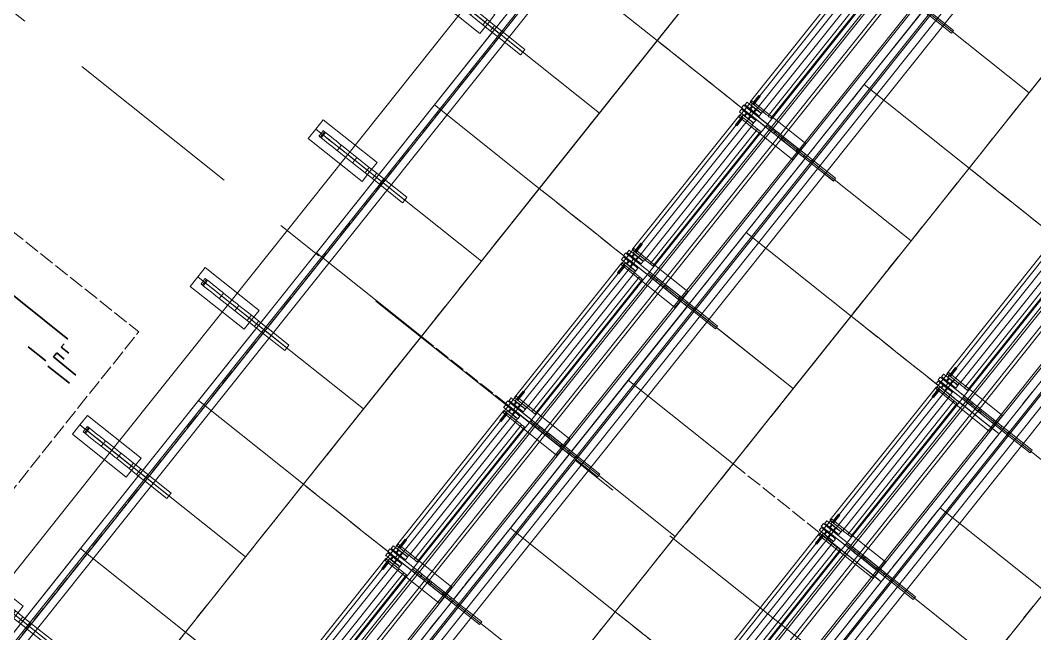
# Model space of a CAD drawing. Header units: millimetres. Extents: x -89663 to 74273, y -103666 to 18539.
# Drawn here: x -16622 to -13673, y -54226 to -52442 of the extents above; entities that cross this region are included whole.
import ezdxf
from ezdxf.enums import TextEntityAlignment as Align

# ---------------------------------------------------------------- set-up
doc = ezdxf.new("R2010")
doc.units = ezdxf.units.MM
doc.header["$MEASUREMENT"] = 0
doc.linetypes.add('Double Dashed', pattern=[1093.611073, 529.166651, -211.666656, 141.111112, -211.666656])
doc.linetypes.add('Hidden Line', pattern=[55, 45, -10])
for name, color, linetype in [('New_A-15-MG_Structural_Grid_Phase_2', 7, 'Continuous'), ('New_A-20-M_Floor_Slab', 7, 'Continuous'), ('New_A-35-M_FFE_Fixed', 7, 'Continuous')]:
    doc.layers.add(name, color=color, linetype=linetype)
doc.layers.add('New_A-15-MG_Structural_Grid_Phase_2_Pen_No__222', color=7, linetype='Continuous', lineweight=13, true_color=0x65af33)
for name, color, linetype, lineweight in [('New_A-20-M_Floor_Slab_Pen_No__87', 8, 'Continuous', 20), ('New_A-20-M_Floor_Slab_Pen_No__89', 8, 'Continuous', 20), ('New_A-35-M_FFE_Fixed_Pen_No__1', 7, 'Continuous', 13), ('New_A-95-P_Drawing_Pen_No__1', 7, 'Continuous', 13), ('New_A-95-P_Drawing_Pen_No__101', 252, 'Continuous', 15), ('New_A-95-P_Drawing_Pen_No__7', 7, 'Continuous', 35)]:
    doc.layers.add(name, color=color, linetype=linetype, lineweight=lineweight)
doc.styles.add('GENERATED_STYLE_4', font='')
doc.styles.get('GENERATED_STYLE_4').set_extended_font_data('Swis721 BT')

# ---------------------------------------------------------------- blocks, each defined once
blk = doc.blocks.new('Slab_26_1', base_point=(-17517.1, -55359.2))
at = {"layer": 'New_A-20-M_Floor_Slab_Pen_No__89', "linetype": 'Continuous', "flags": 128}
blk.add_lwpolyline([(-17517.1, -55359.2), (-13833.4, -50738.1), (-12895.5, -51147), (-16909.3, -56182.3)], close=True, dxfattribs=at)
blk = doc.blocks.new('Slab_27_1', base_point=(-16938.7, -56141.8))
at = {"layer": 'New_A-20-M_Floor_Slab_Pen_No__89', "linetype": 'Continuous', "flags": 128}
blk.add_lwpolyline([(-16938.7, -56141.8), (-12941.3, -51127), (-12003.5, -51536), (-16331, -56964.9)], close=True, dxfattribs=at)
blk = doc.blocks.new('Slab_28_1', base_point=(-16360.6, -56924.5))
at = {"layer": 'New_A-20-M_Floor_Slab_Pen_No__89', "linetype": 'Continuous', "flags": 128}
blk.add_lwpolyline([(-16360.6, -56924.5), (-12049.3, -51516), (-11111.4, -51925), (-15752.8, -57747.6)], close=True, dxfattribs=at)
blk = doc.blocks.new('Wall_2_1', base_point=(-13833.4, -50738.1))
at = {"layer": 'New_A-20-M_Floor_Slab_Pen_No__87', "linetype": 'Continuous', "flags": 128}
for points in [[(-13833.4, -50738.1), (-17645.1, -55519.8)], [(-17629.7, -55535.8), (-13814.4, -50749.5)]]:
    blk.add_lwpolyline(points, dxfattribs=at)
blk = doc.blocks.new('Wall_9_1', base_point=(-12941.3, -51127))
at = {"layer": 'New_A-20-M_Floor_Slab_Pen_No__87', "linetype": 'Continuous', "flags": 128}
for points in [[(-12941.3, -51127), (-17067, -56302.7)], [(-17051.6, -56318.7), (-12922.3, -51138.5)]]:
    blk.add_lwpolyline(points, dxfattribs=at)
blk = doc.blocks.new('Wall_16_1', base_point=(-12049.3, -51516))
at = {"layer": 'New_A-20-M_Floor_Slab_Pen_No__87', "linetype": 'Continuous', "flags": 128}
for points in [[(-16473.6, -57101.6), (-12030.3, -51527.5)], [(-12178.3, -51677.9), (-16489, -57085.6)]]:
    blk.add_lwpolyline(points, dxfattribs=at)
blk = doc.blocks.new('Montpelier tall surface')
at = {"layer": 'New_A-35-M_FFE_Fixed_Pen_No__1', "linetype": 'Continuous'}
for p, q in [((0, 550), (0, 0)), ((390, 550), (0, 550)), ((370, 550), (285, 550)), ((285, 540), (285, 550)), ((370, 540), (285, 540)), ((371, 550), (370, 550)), ((370, 540), (370, 550)), ((371, 540), (370, 540)), ((370.4, 0), (370.4, 550)), ((370.4, 550), (390, 550)), ((397.3, 550), (371, 550)), ((371, 540), (371, 550)), ((397.3, 540), (371, 540)), ((390, 0), (390, 550)), ((390, 550), (497, 550)), ((390, 0), (390, 550)), ((424.7, 550), (397.3, 550)), ((397.3, 540), (397.3, 550)), ((424.7, 540), (397.3, 540)), ((416, 550), (416, 515)), ((416, 550), (616, 550)), ((470.9, 550), (424.7, 550)), ((424.7, 540), (424.7, 550)), ((470.9, 540), (424.7, 540)), ((477.4, 550), (470.9, 550)), ((470.9, 540), (470.9, 550)), ((477.4, 540), (470.9, 540)), ((495.7, 550), (477.4, 550)), ((495.7, 540), (477.4, 540)), ((528.2, 550), (495.7, 550)), ((528.2, 540), (495.7, 540)), ((497, 0), (497, 550)), ((530.6, 550), (528.2, 550)), ((528.2, 540), (528.2, 550)), ((530.6, 540), (528.2, 540)), ((534.9, 550), (530.6, 550)), ((534.9, 540), (530.6, 540)), ((540.8, 550), (534.9, 550)), ((540.8, 540), (534.9, 540)), ((548.2, 550), (540.8, 550)), ((548.2, 540), (540.8, 540)), ((556.9, 550), (548.2, 550)), ((556.9, 540), (548.2, 540)), ((566.6, 550), (556.9, 550)), ((566.6, 540), (556.9, 540)), ((576.9, 550), (566.6, 550)), ((576.9, 540), (566.6, 540)), ((587.6, 550), (576.9, 550)), ((587.6, 540), (576.9, 540)), ((591, 550), (587.6, 550)), ((587.6, 540), (587.6, 550)), ((591, 540), (587.6, 540)), ((592, 550), (591, 550)), ((591, 540), (591, 550)), ((592, 540), (591, 540)), ((592.9, 550), (592, 550)), ((592.9, 540), (592, 540)), ((593.8, 550), (592.9, 550)), ((593.8, 540), (592.9, 540)), ((594.6, 550), (593.8, 550)), ((594.6, 540), (593.8, 540)), ((595.2, 550), (594.6, 550)), ((595.2, 540), (594.6, 540)), ((595.6, 550), (595.2, 550)), ((595.6, 540), (595.2, 540)), ((595.9, 550), (595.6, 550)), ((595.9, 540), (595.6, 540)), ((596, 550), (595.9, 550)), ((596, 540), (595.9, 540)), ((596, 540), (596, 550)), ((616, 550), (616, 515)), ((416, 515), (616, 515)), ((416, 0), (416, 35)), ((416, 35), (616, 35)), ((616, 0), (616, 35)), ((0, 0), (390, 0)), ((285, 10), (285, 0)), ((370, 10), (285, 10)), ((370, 0), (285, 0)), ((370, 10), (370, 0)), ((371, 10), (370, 10)), ((371, 0), (370, 0)), ((370.4, 0), (390, 0)), ((371, 10), (371, 0)), ((397.3, 10), (371, 10)), ((397.3, 0), (371, 0)), ((390, 0), (497, 0)), ((424.7, 10), (397.3, 10)), ((397.3, 10), (397.3, 0)), ((424.7, 0), (397.3, 0)), ((416, 0), (616, 0)), ((470.9, 10), (424.7, 10)), ((424.7, 10), (424.7, 0)), ((470.9, 0), (424.7, 0)), ((477.4, 10), (470.9, 10)), ((470.9, 10), (470.9, 0)), ((477.4, 0), (470.9, 0)), ((495.7, 10), (477.4, 10)), ((495.7, 0), (477.4, 0)), ((528.2, 10), (495.7, 10)), ((528.2, 0), (495.7, 0)), ((530.6, 10), (528.2, 10)), ((528.2, 10), (528.2, 0)), ((530.6, 0), (528.2, 0)), ((534.9, 10), (530.6, 10)), ((534.9, 0), (530.6, 0)), ((540.8, 10), (534.9, 10)), ((540.8, 0), (534.9, 0)), ((548.2, 10), (540.8, 10)), ((548.2, 0), (540.8, 0)), ((556.9, 10), (548.2, 10)), ((556.9, 0), (548.2, 0)), ((566.6, 10), (556.9, 10)), ((566.6, 0), (556.9, 0)), ((576.9, 10), (566.6, 10)), ((576.9, 0), (566.6, 0)), ((587.6, 10), (576.9, 10)), ((587.6, 0), (576.9, 0)), ((591, 10), (587.6, 10)), ((587.6, 10), (587.6, 0)), ((591, 0), (587.6, 0)), ((592, 10), (591, 10)), ((591, 10), (591, 0)), ((592, 0), (591, 0)), ((592.9, 10), (592, 10)), ((592.9, 0), (592, 0)), ((593.8, 10), (592.9, 10)), ((593.8, 0), (592.9, 0)), ((594.6, 10), (593.8, 10)), ((594.6, 0), (593.8, 0)), ((595.2, 10), (594.6, 10)), ((595.2, 0), (594.6, 0)), ((595.6, 10), (595.2, 10)), ((595.6, 0), (595.2, 0)), ((595.9, 10), (595.6, 10)), ((595.9, 0), (595.6, 0)), ((596, 10), (595.9, 10)), ((596, 0), (595.9, 0)), ((596, 10), (596, 0))]:
    blk.add_line(p, q, dxfattribs=at)
blk = doc.blocks.new('Standard grid marker_12')
at = {"layer": 'New_A-15-MG_Structural_Grid_Phase_2_Pen_No__222', "linetype": 'Double Dashed'}
blk.add_line((2591.1, 0), (19467, 0), dxfattribs=at)
at = {"layer": 'New_A-15-MG_Structural_Grid_Phase_2_Pen_No__222', "style": 'GENERATED_STYLE_4'}
for tag, p in [('AC_MarkerText_1_0', (-500, 43.9)), ('AC_MarkerText_1_1', (22558.2, 43.9))]:
    blk.add_attdef(tag, text='', height=350, rotation=195.0277, dxfattribs=at).set_placement(p, align=Align.MIDDLE_CENTER)
blk = doc.blocks.new('Montpelier with surface')
at = {"layer": 'New_A-35-M_FFE_Fixed_Pen_No__1', "linetype": 'Continuous'}
for p, q in [((0, 555), (0, 5)), ((390, 555), (0, 555)), ((285, 560), (370, 560)), ((285, 550), (285, 560)), ((285, 550), (370, 550)), ((370, 560), (371, 560)), ((370, 550), (370, 560)), ((370, 5), (370, 555)), ((370, 555), (414.6, 555)), ((370, 550), (371, 550)), ((371, 560), (397.3, 560)), ((371, 550), (371, 560)), ((371, 550), (397.3, 550)), ((390, 5), (390, 555)), ((397.3, 550), (397.3, 560)), ((397.3, 560), (424.7, 560)), ((397.3, 550), (424.7, 550)), ((414.6, 555), (415.5, 555)), ((414.6, 5), (414.6, 555)), ((415.5, 555), (416.5, 555)), ((416, 559.5), (616, 559.5)), ((416, 559.5), (416, 524.5)), ((416.5, 555), (417.4, 555)), ((417.4, 555), (418.3, 555)), ((418.3, 555), (419, 555)), ((419, 555), (419.6, 555)), ((419.6, 555), (420, 555)), ((420, 555), (420.2, 555)), ((420.2, 5), (420.2, 555)), ((420.2, 555), (480, 555)), ((424.7, 550), (424.7, 560)), ((424.7, 560), (470.9, 560)), ((424.7, 550), (470.9, 550)), ((470.9, 560), (477.4, 560)), ((470.9, 550), (470.9, 560)), ((470.9, 550), (477.4, 550)), ((477.4, 560), (478.6, 560)), ((477.4, 550), (477.4, 560)), ((477.4, 550), (478.6, 550)), ((478.6, 560), (480.7, 560)), ((478.6, 550), (480.7, 550)), ((480, 555), (482.5, 555)), ((480, 5), (480, 555)), ((480.7, 560), (483.7, 560)), ((480.7, 550), (483.7, 550)), ((482.5, 555), (485.7, 555)), ((483.7, 560), (487.4, 560)), ((483.7, 550), (487.4, 550)), ((485.7, 555), (489.5, 555)), ((487.4, 560), (491.7, 560)), ((487.4, 550), (491.7, 550)), ((489.5, 555), (493.9, 555)), ((491.7, 560), (496.6, 560)), ((491.7, 550), (496.6, 550)), ((493.9, 555), (499, 555)), ((496.6, 560), (501.7, 560)), ((496.6, 550), (501.7, 550)), ((499, 555), (504.7, 555)), ((501.7, 560), (507.1, 560)), ((501.7, 550), (507.1, 550)), ((504.7, 555), (511, 555)), ((507.1, 560), (597.9, 560)), ((507.1, 550), (507.1, 560)), ((507.1, 550), (597.9, 550)), ((511, 555), (517.9, 555)), ((517.9, 555), (525.2, 555)), ((517.9, 5), (517.9, 555)), ((525.2, 555), (530.9, 555)), ((530.9, 555), (535, 555)), ((535, 555), (537.4, 555)), ((537.4, 555), (538.2, 555)), ((538.2, 5), (538.2, 555)), ((571.6, 547), (573.6, 547)), ((571.6, 547), (571.6, 537.3)), ((571.6, 537.3), (573.6, 537.3)), ((571.6, 536.5), (572.4, 536.5)), ((571.6, 536.5), (571.6, 530.5)), ((572.4, 536.5), (574.9, 536.5)), ((573.6, 547), (579.3, 547)), ((573.6, 537.3), (579.3, 537.3)), ((574.9, 536.5), (578.9, 536.5)), ((578.9, 536.5), (584, 536.5)), ((579.3, 547), (587.8, 547)), ((579.3, 537.3), (587.8, 537.3)), ((584, 536.5), (590.1, 536.5)), ((587.8, 547), (597.9, 547)), ((587.8, 537.3), (597.9, 537.3)), ((589.7, 550.3), (590.2, 550.3)), ((589.7, 550.3), (589.7, 537.3)), ((589.7, 537.3), (590.2, 537.3)), ((590.1, 536.5), (596.6, 536.5)), ((590.2, 550.3), (591.7, 550.3)), ((590.2, 537.3), (591.7, 537.3)), ((591.7, 550.3), (594, 550.3)), ((591.7, 537.3), (594, 537.3)), ((592.1, 550.3), (592.7, 550.3)), ((592.1, 550.3), (592.1, 537.3)), ((592.1, 537.3), (592.7, 537.3)), ((592.7, 550.3), (594.2, 550.3)), ((592.7, 537.3), (594.2, 537.3)), ((594, 550.3), (596.7, 550.3)), ((594, 537.3), (596.7, 537.3)), ((594.2, 550.3), (596.5, 550.3)), ((594.2, 537.3), (596.5, 537.3)), ((596.5, 550.3), (599.1, 550.3)), ((596.5, 537.3), (599.1, 537.3)), ((596.6, 536.5), (603.3, 536.5)), ((596.7, 550.3), (599.4, 550.3)), ((596.7, 537.3), (599.4, 537.3)), ((597.9, 560), (608.1, 560)), ((597.9, 550), (597.9, 560)), ((597.9, 550), (608.1, 550)), ((597.9, 547), (608, 547)), ((597.9, 537.3), (608, 537.3)), ((599.1, 550.3), (601.8, 550.3)), ((599.1, 537.3), (601.8, 537.3)), ((599.4, 550.3), (601.6, 550.3)), ((599.4, 537.3), (601.6, 537.3)), ((601.6, 550.3), (603.2, 550.3)), ((601.6, 537.3), (603.2, 537.3)), ((601.8, 550.3), (604.1, 550.3)), ((601.8, 537.3), (604.1, 537.3)), ((603.2, 550.3), (603.7, 550.3)), ((603.2, 537.3), (603.7, 537.3)), ((603.3, 536.5), (609.5, 536.5)), ((603.7, 550.3), (603.7, 537.3)), ((604.1, 550.3), (605.6, 550.3)), ((604.1, 537.3), (605.6, 537.3)), ((605.6, 550.3), (606.1, 550.3)), ((605.6, 537.3), (606.1, 537.3)), ((606.1, 550.3), (606.1, 537.3)), ((608, 547), (616.5, 547)), ((608, 537.3), (616.5, 537.3)), ((608.1, 560), (617, 560)), ((608.1, 550), (617, 550)), ((609.5, 536.5), (609.5, 530.5)), ((616, 559.5), (616, 524.5)), ((616.5, 547), (622.2, 547)), ((616.5, 537.3), (622.2, 537.3)), ((617, 560), (623.5, 560)), ((617, 550), (623.5, 550)), ((622.2, 547), (624.2, 547)), ((622.2, 537.3), (624.2, 537.3)), ((623.5, 560), (626.7, 560)), ((623.5, 550), (626.7, 550)), ((624.2, 547), (624.2, 537.3)), ((626.7, 550), (626.7, 560)), ((416, 524.5), (616, 524.5)), ((541.1, 29.5), (541.1, 530.5)), ((541.1, 530.5), (541.7, 530.5)), ((541.7, 530.5), (543.1, 530.5)), ((543.1, 530.5), (545.3, 530.5)), ((545.3, 530.5), (548.1, 530.5)), ((548.1, 530.5), (551.8, 530.5)), ((551.8, 530.5), (552.7, 530.5)), ((551.8, 29.5), (551.8, 530.5)), ((552.7, 530.5), (554.3, 530.5)), ((554.3, 530.5), (556.3, 530.5)), ((556.3, 530.5), (558.8, 530.5)), ((558.8, 530.5), (561.5, 530.5)), ((561.5, 530.5), (564.4, 530.5)), ((564.4, 530.5), (567.4, 530.5)), ((567.4, 530.5), (570.4, 530.5)), ((570.4, 530.5), (607, 530.5)), ((570.4, 29.5), (570.4, 530.5)), ((571.6, 530.5), (572.4, 530.5)), ((572.4, 530.5), (574.9, 530.5)), ((574.9, 530.5), (578.9, 530.5)), ((578.9, 530.5), (584, 530.5)), ((584, 530.5), (590.1, 530.5)), ((590.1, 530.5), (596.6, 530.5)), ((596.6, 530.5), (603.3, 530.5)), ((603.3, 530.5), (609.5, 530.5)), ((604.5, 530.5), (604.5, 500.5)), ((604.5, 530.5), (609.5, 530.5)), ((607, 530.5), (609.5, 530.5)), ((607, 29.5), (607, 530.5)), ((609.5, 530.5), (611.9, 530.5)), ((609.5, 530.5), (609.5, 500.5)), ((611.9, 530.5), (613.9, 530.5)), ((613.9, 530.5), (615.5, 530.5)), ((615.5, 530.5), (616.8, 530.5)), ((616.8, 530.5), (617.6, 530.5)), ((617.6, 530.5), (617.9, 530.5)), ((617.9, 29.5), (617.9, 530.5)), ((604.5, 500.5), (609.5, 500.5)), ((604.5, 29.5), (604.5, 59.5)), ((604.5, 59.5), (609.5, 59.5)), ((609.5, 29.5), (609.5, 59.5)), ((416, 0), (416, 35)), ((416, 35), (616, 35)), ((541.1, 29.5), (541.7, 29.5)), ((541.7, 29.5), (543.1, 29.5)), ((543.1, 29.5), (545.3, 29.5)), ((545.3, 29.5), (548.1, 29.5)), ((548.1, 29.5), (551.8, 29.5)), ((551.8, 29.5), (552.7, 29.5)), ((552.7, 29.5), (554.3, 29.5)), ((554.3, 29.5), (556.3, 29.5)), ((556.3, 29.5), (558.8, 29.5)), ((558.8, 29.5), (561.5, 29.5)), ((561.5, 29.5), (564.4, 29.5)), ((564.4, 29.5), (567.4, 29.5)), ((567.4, 29.5), (570.4, 29.5)), ((570.4, 29.5), (607, 29.5)), ((571.6, 23.5), (571.6, 29.5)), ((571.6, 29.5), (572.4, 29.5)), ((572.4, 29.5), (574.9, 29.5)), ((574.9, 29.5), (578.9, 29.5)), ((578.9, 29.5), (584, 29.5)), ((584, 29.5), (590.1, 29.5)), ((590.1, 29.5), (596.6, 29.5)), ((596.6, 29.5), (603.3, 29.5)), ((603.3, 29.5), (609.5, 29.5)), ((604.5, 29.5), (609.5, 29.5)), ((607, 29.5), (609.5, 29.5)), ((609.5, 23.5), (609.5, 29.5)), ((609.5, 29.5), (611.9, 29.5)), ((611.9, 29.5), (613.9, 29.5)), ((613.9, 29.5), (615.5, 29.5)), ((615.5, 29.5), (616.8, 29.5)), ((616, 0), (616, 35)), ((616.8, 29.5), (617.6, 29.5)), ((617.6, 29.5), (617.9, 29.5)), ((0, 5), (390, 5)), ((285, 10), (370, 10)), ((285, 0), (285, 10)), ((370, 10), (371, 10)), ((370, 0), (370, 10)), ((370, 5), (414.6, 5)), ((371, 10), (397.3, 10)), ((371, 0), (371, 10)), ((397.3, 10), (424.7, 10)), ((397.3, 0), (397.3, 10)), ((414.6, 5), (415.5, 5)), ((415.5, 5), (416.5, 5)), ((416.5, 5), (417.4, 5)), ((417.4, 5), (418.3, 5)), ((418.3, 5), (419, 5)), ((419, 5), (419.6, 5)), ((419.6, 5), (420, 5)), ((420, 5), (420.2, 5)), ((420.2, 5), (480, 5)), ((424.7, 10), (470.9, 10)), ((424.7, 0), (424.7, 10)), ((470.9, 10), (477.4, 10)), ((470.9, 0), (470.9, 10)), ((477.4, 10), (478.6, 10)), ((477.4, 0), (477.4, 10)), ((478.6, 10), (480.7, 10)), ((480, 5), (482.5, 5)), ((480.7, 10), (483.7, 10)), ((482.5, 5), (485.7, 5)), ((483.7, 10), (487.4, 10)), ((485.7, 5), (489.5, 5)), ((487.4, 10), (491.7, 10)), ((489.5, 5), (493.9, 5)), ((491.7, 10), (496.6, 10)), ((493.9, 5), (499, 5)), ((496.6, 10), (501.7, 10)), ((499, 5), (504.7, 5)), ((501.7, 10), (507.1, 10)), ((504.7, 5), (511, 5)), ((507.1, 10), (597.9, 10)), ((507.1, 0), (507.1, 10)), ((511, 5), (517.9, 5)), ((517.9, 5), (525.2, 5)), ((525.2, 5), (530.9, 5)), ((530.9, 5), (535, 5)), ((535, 5), (537.4, 5)), ((537.4, 5), (538.2, 5)), ((571.6, 23.5), (572.4, 23.5)), ((571.6, 22.7), (573.6, 22.7)), ((571.6, 13), (571.6, 22.7)), ((571.6, 13), (573.6, 13)), ((572.4, 23.5), (574.9, 23.5)), ((573.6, 22.7), (579.3, 22.7)), ((573.6, 13), (579.3, 13)), ((574.9, 23.5), (578.9, 23.5)), ((578.9, 23.5), (584, 23.5)), ((579.3, 22.7), (587.8, 22.7)), ((579.3, 13), (587.8, 13)), ((584, 23.5), (590.1, 23.5)), ((587.8, 22.7), (597.9, 22.7)), ((587.8, 13), (597.9, 13)), ((589.7, 9.7), (589.7, 22.7)), ((589.7, 22.7), (590.2, 22.7)), ((589.7, 9.7), (590.2, 9.7)), ((590.1, 23.5), (596.6, 23.5)), ((590.2, 22.7), (591.7, 22.7)), ((590.2, 9.7), (591.7, 9.7)), ((591.7, 22.7), (594, 22.7)), ((591.7, 9.7), (594, 9.7)), ((592.1, 9.7), (592.1, 22.7)), ((592.1, 22.7), (592.7, 22.7)), ((592.1, 9.7), (592.7, 9.7)), ((592.7, 22.7), (594.2, 22.7)), ((592.7, 9.7), (594.2, 9.7)), ((594, 22.7), (596.7, 22.7)), ((594, 9.7), (596.7, 9.7)), ((594.2, 22.7), (596.5, 22.7)), ((594.2, 9.7), (596.5, 9.7)), ((596.5, 22.7), (599.1, 22.7)), ((596.5, 9.7), (599.1, 9.7)), ((596.6, 23.5), (603.3, 23.5)), ((596.7, 22.7), (599.4, 22.7)), ((596.7, 9.7), (599.4, 9.7)), ((597.9, 22.7), (608, 22.7)), ((597.9, 13), (608, 13)), ((597.9, 10), (608.1, 10)), ((597.9, 0), (597.9, 10)), ((599.1, 22.7), (601.8, 22.7)), ((599.1, 9.7), (601.8, 9.7)), ((599.4, 22.7), (601.6, 22.7)), ((599.4, 9.7), (601.6, 9.7)), ((601.6, 22.7), (603.2, 22.7)), ((601.6, 9.7), (603.2, 9.7)), ((601.8, 22.7), (604.1, 22.7)), ((601.8, 9.7), (604.1, 9.7)), ((603.2, 22.7), (603.7, 22.7)), ((603.2, 9.7), (603.7, 9.7)), ((603.3, 23.5), (609.5, 23.5)), ((603.7, 9.7), (603.7, 22.7)), ((604.1, 22.7), (605.6, 22.7)), ((604.1, 9.7), (605.6, 9.7)), ((605.6, 22.7), (606.1, 22.7)), ((605.6, 9.7), (606.1, 9.7)), ((606.1, 9.7), (606.1, 22.7)), ((608, 22.7), (616.5, 22.7)), ((608, 13), (616.5, 13)), ((608.1, 10), (617, 10)), ((616.5, 22.7), (622.2, 22.7)), ((616.5, 13), (622.2, 13)), ((617, 10), (623.5, 10)), ((622.2, 22.7), (624.2, 22.7)), ((622.2, 13), (624.2, 13)), ((623.5, 10), (626.7, 10)), ((624.2, 13), (624.2, 22.7)), ((626.7, 0), (626.7, 10)), ((285, 0), (370, 0)), ((370, 0), (371, 0)), ((371, 0), (397.3, 0)), ((397.3, 0), (424.7, 0)), ((416, 0), (616, 0)), ((424.7, 0), (470.9, 0)), ((470.9, 0), (477.4, 0)), ((477.4, 0), (478.6, 0)), ((478.6, 0), (480.7, 0)), ((480.7, 0), (483.7, 0)), ((483.7, 0), (487.4, 0)), ((487.4, 0), (491.7, 0)), ((491.7, 0), (496.6, 0)), ((496.6, 0), (501.7, 0)), ((501.7, 0), (507.1, 0)), ((507.1, 0), (597.9, 0)), ((597.9, 0), (608.1, 0)), ((608.1, 0), (617, 0)), ((617, 0), (623.5, 0)), ((623.5, 0), (626.7, 0))]:
    blk.add_line(p, q, dxfattribs=at)
blk = doc.blocks.new('Montpelier with surface_2')
at = {"layer": 'New_A-35-M_FFE_Fixed_Pen_No__1', "linetype": 'Continuous'}
for p, q in [((0, 549.9), (0, 5)), ((390, 549.9), (0, 549.9)), ((285, 554.9), (370, 554.9)), ((285, 545), (285, 554.9)), ((285, 545), (370, 545)), ((370, 554.9), (371, 554.9)), ((370, 545), (370, 554.9)), ((370, 5), (370, 549.9)), ((370, 549.9), (414.6, 549.9)), ((370, 545), (371, 545)), ((371, 554.9), (397.3, 554.9)), ((371, 545), (371, 554.9)), ((371, 545), (397.3, 545)), ((390, 5), (390, 549.9)), ((397.3, 545), (397.3, 554.9)), ((397.3, 554.9), (424.7, 554.9)), ((397.3, 545), (424.7, 545)), ((414.6, 549.9), (415.5, 549.9)), ((414.6, 5), (414.6, 549.9)), ((415.5, 549.9), (416.5, 549.9)), ((416, 554.4), (616, 554.4)), ((416, 554.4), (416, 519.7)), ((416.5, 549.9), (417.4, 549.9)), ((417.4, 549.9), (418.3, 549.9)), ((418.3, 549.9), (419, 549.9)), ((419, 549.9), (419.6, 549.9)), ((419.6, 549.9), (420, 549.9)), ((420, 549.9), (420.2, 549.9)), ((420.2, 5), (420.2, 549.9)), ((420.2, 549.9), (480, 549.9)), ((424.7, 545), (424.7, 554.9)), ((424.7, 554.9), (470.9, 554.9)), ((424.7, 545), (470.9, 545)), ((470.9, 554.9), (477.4, 554.9)), ((470.9, 545), (470.9, 554.9)), ((470.9, 545), (477.4, 545)), ((477.4, 554.9), (478.6, 554.9)), ((477.4, 545), (477.4, 554.9)), ((477.4, 545), (478.6, 545)), ((478.6, 554.9), (480.7, 554.9)), ((478.6, 545), (480.7, 545)), ((480, 549.9), (482.5, 549.9)), ((480, 5), (480, 549.9)), ((480.7, 554.9), (483.7, 554.9)), ((480.7, 545), (483.7, 545)), ((482.5, 549.9), (485.7, 549.9)), ((483.7, 554.9), (487.4, 554.9)), ((483.7, 545), (487.4, 545)), ((485.7, 549.9), (489.5, 549.9)), ((487.4, 554.9), (491.7, 554.9)), ((487.4, 545), (491.7, 545)), ((489.5, 549.9), (493.9, 549.9)), ((491.7, 554.9), (496.6, 554.9)), ((491.7, 545), (496.6, 545)), ((493.9, 549.9), (499, 549.9)), ((496.6, 554.9), (501.7, 554.9)), ((496.6, 545), (501.7, 545)), ((499, 549.9), (504.7, 549.9)), ((501.7, 554.9), (507.1, 554.9)), ((501.7, 545), (507.1, 545)), ((504.7, 549.9), (511, 549.9)), ((507.1, 554.9), (597.9, 554.9)), ((507.1, 545), (507.1, 554.9)), ((507.1, 545), (597.9, 545)), ((511, 549.9), (517.9, 549.9)), ((517.9, 549.9), (525.2, 549.9)), ((517.9, 5), (517.9, 549.9)), ((525.2, 549.9), (530.9, 549.9)), ((530.9, 549.9), (535, 549.9)), ((535, 549.9), (537.4, 549.9)), ((537.4, 549.9), (538.2, 549.9)), ((538.2, 5), (538.2, 549.9)), ((571.6, 542), (573.6, 542)), ((571.6, 542), (571.6, 532.4)), ((571.6, 532.4), (573.6, 532.4)), ((571.6, 531.6), (572.4, 531.6)), ((571.6, 531.6), (571.6, 525.7)), ((572.4, 531.6), (574.9, 531.6)), ((573.6, 542), (579.3, 542)), ((573.6, 532.4), (579.3, 532.4)), ((574.9, 531.6), (578.9, 531.6)), ((578.9, 531.6), (584, 531.6)), ((579.3, 542), (587.8, 542)), ((579.3, 532.4), (587.8, 532.4)), ((584, 531.6), (590.1, 531.6)), ((587.8, 542), (597.9, 542)), ((587.8, 532.4), (597.9, 532.4)), ((589.7, 545.3), (590.2, 545.3)), ((589.7, 545.3), (589.7, 532.4)), ((589.7, 532.4), (590.2, 532.4)), ((590.1, 531.6), (596.6, 531.6)), ((590.2, 545.3), (591.7, 545.3)), ((590.2, 532.4), (591.7, 532.4)), ((591.7, 545.3), (594, 545.3)), ((591.7, 532.4), (594, 532.4)), ((592.1, 545.3), (592.7, 545.3)), ((592.1, 545.3), (592.1, 532.4)), ((592.1, 532.4), (592.7, 532.4)), ((592.7, 545.3), (594.2, 545.3)), ((592.7, 532.4), (594.2, 532.4)), ((594, 545.3), (596.7, 545.3)), ((594, 532.4), (596.7, 532.4)), ((594.2, 545.3), (596.5, 545.3)), ((594.2, 532.4), (596.5, 532.4)), ((596.5, 545.3), (599.1, 545.3)), ((596.5, 532.4), (599.1, 532.4)), ((596.6, 531.6), (603.3, 531.6)), ((596.7, 545.3), (599.4, 545.3)), ((596.7, 532.4), (599.4, 532.4)), ((597.9, 554.9), (608.1, 554.9)), ((597.9, 545), (597.9, 554.9)), ((597.9, 545), (608.1, 545)), ((597.9, 542), (608, 542)), ((597.9, 532.4), (608, 532.4)), ((599.1, 545.3), (601.8, 545.3)), ((599.1, 532.4), (601.8, 532.4)), ((599.4, 545.3), (601.6, 545.3)), ((599.4, 532.4), (601.6, 532.4)), ((601.6, 545.3), (603.2, 545.3)), ((601.6, 532.4), (603.2, 532.4)), ((601.8, 545.3), (604.1, 545.3)), ((601.8, 532.4), (604.1, 532.4)), ((603.2, 545.3), (603.7, 545.3)), ((603.2, 532.4), (603.7, 532.4)), ((603.3, 531.6), (609.5, 531.6)), ((603.7, 545.3), (603.7, 532.4)), ((604.1, 545.3), (605.6, 545.3)), ((604.1, 532.4), (605.6, 532.4)), ((605.6, 545.3), (606.1, 545.3)), ((605.6, 532.4), (606.1, 532.4)), ((606.1, 545.3), (606.1, 532.4)), ((608, 542), (616.5, 542)), ((608, 532.4), (616.5, 532.4)), ((608.1, 554.9), (617, 554.9)), ((608.1, 545), (617, 545)), ((609.5, 531.6), (609.5, 525.7)), ((616, 554.4), (616, 519.7)), ((616.5, 542), (622.2, 542)), ((616.5, 532.4), (622.2, 532.4)), ((617, 554.9), (623.5, 554.9)), ((617, 545), (623.5, 545)), ((622.2, 542), (624.2, 542)), ((622.2, 532.4), (624.2, 532.4)), ((623.5, 554.9), (626.7, 554.9)), ((623.5, 545), (626.7, 545)), ((624.2, 542), (624.2, 532.4)), ((626.7, 545), (626.7, 554.9)), ((416, 519.7), (616, 519.7)), ((541.1, 29.2), (541.1, 525.7)), ((541.1, 525.7), (541.7, 525.7)), ((541.7, 525.7), (543.1, 525.7)), ((543.1, 525.7), (545.3, 525.7)), ((545.3, 525.7), (548.1, 525.7)), ((548.1, 525.7), (551.8, 525.7)), ((551.8, 525.7), (552.7, 525.7)), ((551.8, 29.2), (551.8, 525.7)), ((552.7, 525.7), (554.3, 525.7)), ((554.3, 525.7), (556.3, 525.7)), ((556.3, 525.7), (558.8, 525.7)), ((558.8, 525.7), (561.5, 525.7)), ((561.5, 525.7), (564.4, 525.7)), ((564.4, 525.7), (567.4, 525.7)), ((567.4, 525.7), (570.4, 525.7)), ((570.4, 525.7), (607, 525.7)), ((570.4, 29.2), (570.4, 525.7)), ((571.6, 525.7), (572.4, 525.7)), ((572.4, 525.7), (574.9, 525.7)), ((574.9, 525.7), (578.9, 525.7)), ((578.9, 525.7), (584, 525.7)), ((584, 525.7), (590.1, 525.7)), ((590.1, 525.7), (596.6, 525.7)), ((596.6, 525.7), (603.3, 525.7)), ((603.3, 525.7), (609.5, 525.7)), ((604.5, 525.7), (604.5, 495.9)), ((604.5, 525.7), (609.5, 525.7)), ((607, 525.7), (609.5, 525.7)), ((607, 29.2), (607, 525.7)), ((609.5, 525.7), (611.9, 525.7)), ((609.5, 525.7), (609.5, 495.9)), ((611.9, 525.7), (613.9, 525.7)), ((613.9, 525.7), (615.5, 525.7)), ((615.5, 525.7), (616.8, 525.7)), ((616.8, 525.7), (617.6, 525.7)), ((617.6, 525.7), (617.9, 525.7)), ((617.9, 29.2), (617.9, 525.7)), ((604.5, 495.9), (609.5, 495.9)), ((416, 0), (416, 34.7)), ((416, 34.7), (616, 34.7)), ((604.5, 29.2), (604.5, 59)), ((604.5, 59), (609.5, 59)), ((609.5, 29.2), (609.5, 59)), ((616, 0), (616, 34.7)), ((0, 5), (390, 5)), ((285, 9.9), (370, 9.9)), ((285, 0), (285, 9.9)), ((370, 9.9), (371, 9.9)), ((370, 0), (370, 9.9)), ((370, 5), (414.6, 5)), ((371, 9.9), (397.3, 9.9)), ((371, 0), (371, 9.9)), ((397.3, 9.9), (424.7, 9.9)), ((397.3, 0), (397.3, 9.9)), ((414.6, 5), (415.5, 5)), ((415.5, 5), (416.5, 5)), ((416.5, 5), (417.4, 5)), ((417.4, 5), (418.3, 5)), ((418.3, 5), (419, 5)), ((419, 5), (419.6, 5)), ((419.6, 5), (420, 5)), ((420, 5), (420.2, 5)), ((420.2, 5), (480, 5)), ((424.7, 9.9), (470.9, 9.9)), ((424.7, 0), (424.7, 9.9)), ((470.9, 9.9), (477.4, 9.9)), ((470.9, 0), (470.9, 9.9)), ((477.4, 9.9), (478.6, 9.9)), ((477.4, 0), (477.4, 9.9)), ((478.6, 9.9), (480.7, 9.9)), ((480, 5), (482.5, 5)), ((480.7, 9.9), (483.7, 9.9)), ((482.5, 5), (485.7, 5)), ((483.7, 9.9), (487.4, 9.9)), ((485.7, 5), (489.5, 5)), ((487.4, 9.9), (491.7, 9.9)), ((489.5, 5), (493.9, 5)), ((491.7, 9.9), (496.6, 9.9)), ((493.9, 5), (499, 5)), ((496.6, 9.9), (501.7, 9.9)), ((499, 5), (504.7, 5)), ((501.7, 9.9), (507.1, 9.9)), ((504.7, 5), (511, 5)), ((507.1, 9.9), (597.9, 9.9)), ((507.1, 0), (507.1, 9.9)), ((511, 5), (517.9, 5)), ((517.9, 5), (525.2, 5)), ((525.2, 5), (530.9, 5)), ((530.9, 5), (535, 5)), ((535, 5), (537.4, 5)), ((537.4, 5), (538.2, 5)), ((541.1, 29.2), (541.7, 29.2)), ((541.7, 29.2), (543.1, 29.2)), ((543.1, 29.2), (545.3, 29.2)), ((545.3, 29.2), (548.1, 29.2)), ((548.1, 29.2), (551.8, 29.2)), ((551.8, 29.2), (552.7, 29.2)), ((552.7, 29.2), (554.3, 29.2)), ((554.3, 29.2), (556.3, 29.2)), ((556.3, 29.2), (558.8, 29.2)), ((558.8, 29.2), (561.5, 29.2)), ((561.5, 29.2), (564.4, 29.2)), ((564.4, 29.2), (567.4, 29.2)), ((567.4, 29.2), (570.4, 29.2)), ((570.4, 29.2), (607, 29.2)), ((571.6, 23.3), (571.6, 29.2)), ((571.6, 29.2), (572.4, 29.2)), ((571.6, 23.3), (572.4, 23.3)), ((571.6, 22.5), (573.6, 22.5)), ((571.6, 12.9), (571.6, 22.5)), ((571.6, 12.9), (573.6, 12.9)), ((572.4, 29.2), (574.9, 29.2)), ((572.4, 23.3), (574.9, 23.3)), ((573.6, 22.5), (579.3, 22.5)), ((573.6, 12.9), (579.3, 12.9)), ((574.9, 29.2), (578.9, 29.2)), ((574.9, 23.3), (578.9, 23.3)), ((578.9, 29.2), (584, 29.2)), ((578.9, 23.3), (584, 23.3)), ((579.3, 22.5), (587.8, 22.5)), ((579.3, 12.9), (587.8, 12.9)), ((584, 29.2), (590.1, 29.2)), ((584, 23.3), (590.1, 23.3)), ((587.8, 22.5), (597.9, 22.5)), ((587.8, 12.9), (597.9, 12.9)), ((589.7, 9.6), (589.7, 22.5)), ((589.7, 22.5), (590.2, 22.5)), ((589.7, 9.6), (590.2, 9.6)), ((590.1, 29.2), (596.6, 29.2)), ((590.1, 23.3), (596.6, 23.3)), ((590.2, 22.5), (591.7, 22.5)), ((590.2, 9.6), (591.7, 9.6)), ((591.7, 22.5), (594, 22.5)), ((591.7, 9.6), (594, 9.6)), ((592.1, 9.6), (592.1, 22.5)), ((592.1, 22.5), (592.7, 22.5)), ((592.1, 9.6), (592.7, 9.6)), ((592.7, 22.5), (594.2, 22.5)), ((592.7, 9.6), (594.2, 9.6)), ((594, 22.5), (596.7, 22.5)), ((594, 9.6), (596.7, 9.6)), ((594.2, 22.5), (596.5, 22.5)), ((594.2, 9.6), (596.5, 9.6)), ((596.5, 22.5), (599.1, 22.5)), ((596.5, 9.6), (599.1, 9.6)), ((596.6, 29.2), (603.3, 29.2)), ((596.6, 23.3), (603.3, 23.3)), ((596.7, 22.5), (599.4, 22.5)), ((596.7, 9.6), (599.4, 9.6)), ((597.9, 22.5), (608, 22.5)), ((597.9, 12.9), (608, 12.9)), ((597.9, 9.9), (608.1, 9.9)), ((597.9, 0), (597.9, 9.9)), ((599.1, 22.5), (601.8, 22.5)), ((599.1, 9.6), (601.8, 9.6)), ((599.4, 22.5), (601.6, 22.5)), ((599.4, 9.6), (601.6, 9.6)), ((601.6, 22.5), (603.2, 22.5)), ((601.6, 9.6), (603.2, 9.6)), ((601.8, 22.5), (604.1, 22.5)), ((601.8, 9.6), (604.1, 9.6)), ((603.2, 22.5), (603.7, 22.5)), ((603.2, 9.6), (603.7, 9.6)), ((603.3, 29.2), (609.5, 29.2)), ((603.3, 23.3), (609.5, 23.3)), ((603.7, 9.6), (603.7, 22.5)), ((604.1, 22.5), (605.6, 22.5)), ((604.1, 9.6), (605.6, 9.6)), ((604.5, 29.2), (609.5, 29.2)), ((605.6, 22.5), (606.1, 22.5)), ((605.6, 9.6), (606.1, 9.6)), ((606.1, 9.6), (606.1, 22.5)), ((607, 29.2), (609.5, 29.2)), ((608, 22.5), (616.5, 22.5)), ((608, 12.9), (616.5, 12.9)), ((608.1, 9.9), (617, 9.9)), ((609.5, 23.3), (609.5, 29.2)), ((609.5, 29.2), (611.9, 29.2)), ((611.9, 29.2), (613.9, 29.2)), ((613.9, 29.2), (615.5, 29.2)), ((615.5, 29.2), (616.8, 29.2)), ((616.5, 22.5), (622.2, 22.5)), ((616.5, 12.9), (622.2, 12.9)), ((616.8, 29.2), (617.6, 29.2)), ((617, 9.9), (623.5, 9.9)), ((617.6, 29.2), (617.9, 29.2)), ((622.2, 22.5), (624.2, 22.5)), ((622.2, 12.9), (624.2, 12.9)), ((623.5, 9.9), (626.7, 9.9)), ((624.2, 12.9), (624.2, 22.5)), ((626.7, 0), (626.7, 9.9)), ((285, 0), (370, 0)), ((370, 0), (371, 0)), ((371, 0), (397.3, 0)), ((397.3, 0), (424.7, 0)), ((416, 0), (616, 0)), ((424.7, 0), (470.9, 0)), ((470.9, 0), (477.4, 0)), ((477.4, 0), (478.6, 0)), ((478.6, 0), (480.7, 0)), ((480.7, 0), (483.7, 0)), ((483.7, 0), (487.4, 0)), ((487.4, 0), (491.7, 0)), ((491.7, 0), (496.6, 0)), ((496.6, 0), (501.7, 0)), ((501.7, 0), (507.1, 0)), ((507.1, 0), (597.9, 0)), ((597.9, 0), (608.1, 0)), ((608.1, 0), (617, 0)), ((617, 0), (623.5, 0)), ((623.5, 0), (626.7, 0))]:
    blk.add_line(p, q, dxfattribs=at)

msp = doc.modelspace()

# ---------------------------------------------------------------- linework, layer by layer
at = {"layer": 'New_A-95-P_Drawing_Pen_No__1', "linetype": 'Continuous', "flags": 128}
for points in [[(-14732.6, -51827.7), (-15075.5, -52257.7), (-14770.5, -52500.8), (-14427.7, -52070.8)], [(-13826.2, -52198.5), (-14169, -52628.6), (-13864, -52871.7), (-13521.2, -52441.6)], [(-15075.5, -52257.7), (-15418.3, -52687.8), (-15113.3, -52930.9), (-14770.5, -52500.8)], [(-14102.7, -52329.8), (-14154, -52288.9), (-14496.8, -52719), (-14445.5, -52759.9)], [(-13997.6, -52413.6), (-14340.4, -52843.7), (-14496.8, -52719), (-14154, -52288.9)], [(-13997.6, -52413.6), (-14075.8, -52351.3), (-14418.6, -52781.3), (-14340.4, -52843.7)], [(-14169, -52628.6), (-14511.8, -53058.7), (-14206.9, -53301.8), (-13864, -52871.7)], [(-15418.3, -52687.8), (-15761.1, -53117.9), (-15456.1, -53361), (-15113.3, -52930.9)], [(-14445.5, -52759.9), (-14496.8, -52719), (-14839.6, -53149.1), (-14788.4, -53189.9)], [(-14340.4, -52843.7), (-14683.2, -53273.7), (-14839.6, -53149.1), (-14496.8, -52719)], [(-14340.4, -52843.7), (-14418.6, -52781.3), (-14761.4, -53211.4), (-14683.2, -53273.7)], [(-14511.8, -53058.7), (-14854.7, -53488.8), (-14549.7, -53731.9), (-14206.9, -53301.8)], [(-13539.1, -53130.8), (-13590.3, -53089.9), (-13933.2, -53520), (-13881.9, -53560.8)], [(-13434, -53214.6), (-13776.8, -53644.6), (-13933.2, -53520), (-13590.3, -53089.9)], [(-16103.9, -53548), (-15761.1, -53117.9), (-15456.1, -53361), (-15799, -53791.1)], [(-14788.4, -53189.9), (-14839.6, -53149.1), (-15182.5, -53579.2), (-15131.2, -53620)], [(-14683.2, -53273.7), (-15026.1, -53703.8), (-15182.5, -53579.2), (-14839.6, -53149.1)], [(-13434, -53214.6), (-13512.1, -53152.2), (-13855, -53582.3), (-13776.8, -53644.6)], [(-14683.2, -53273.7), (-14761.4, -53211.4), (-15104.3, -53641.5), (-15026.1, -53703.8)], [(-13605.4, -53429.6), (-13948.2, -53859.7), (-13643.2, -54102.8), (-13300.4, -53672.7)], [(-15197.5, -53918.9), (-14854.7, -53488.8), (-14549.7, -53731.9), (-14892.5, -54162)], [(-13881.9, -53560.8), (-13933.2, -53520), (-14276, -53950), (-14224.7, -53990.9)], [(-13776.8, -53644.6), (-14119.6, -54074.7), (-14276, -53950), (-13933.2, -53520)], [(-16446.8, -53978.1), (-16103.9, -53548), (-15799, -53791.1), (-16141.8, -54221.1)], [(-15474, -54050.1), (-15525.3, -54009.2), (-15182.5, -53579.2), (-15131.2, -53620)], [(-15368.9, -54133.9), (-15026.1, -53703.8), (-15182.5, -53579.2), (-15525.3, -54009.2)], [(-13776.8, -53644.6), (-13855, -53582.3), (-14197.8, -54012.4), (-14119.6, -54074.7)], [(-15368.9, -54133.9), (-15447.1, -54071.6), (-15104.3, -53641.5), (-15026.1, -53703.8)], [(-13948.2, -53859.7), (-14291, -54289.8), (-13986.1, -54532.8), (-13643.2, -54102.8)], [(-15540.3, -54348.9), (-15197.5, -53918.9), (-14892.5, -54162), (-15235.4, -54592)], [(-14567.6, -54421), (-14618.8, -54380.1), (-14276, -53950), (-14224.7, -53990.9)], [(-14462.4, -54504.8), (-14119.6, -54074.7), (-14276, -53950), (-14618.8, -54380.1)], [(-16789.6, -54408.1), (-16446.8, -53978.1), (-16141.8, -54221.1), (-16484.6, -54651.2)], [(-15816.9, -54480.2), (-15868.1, -54439.3), (-15525.3, -54009.2), (-15474, -54050.1)], [(-15711.7, -54564), (-15368.9, -54133.9), (-15525.3, -54009.2), (-15868.1, -54439.3)], [(-14462.4, -54504.8), (-14540.6, -54442.5), (-14197.8, -54012.4), (-14119.6, -54074.7)], [(-15711.7, -54564), (-15789.9, -54501.6), (-15447.1, -54071.6), (-15368.9, -54133.9)]]:
    msp.add_lwpolyline(points, close=True, dxfattribs=at)
at = {"layer": 'New_A-95-P_Drawing_Pen_No__101', "linetype": 'Hidden Line', "flags": 128}
msp.add_lwpolyline([(-17645.1, -55519.8), (-13833.4, -50738.1)], dxfattribs=at)
for points in [[(-13997.6, -52413.6), (-14427.7, -52070.8), (-14770.5, -52500.8), (-14340.4, -52843.7)], [(-13091.1, -52784.5), (-13521.2, -52441.6), (-13864, -52871.7), (-13434, -53214.6)], [(-17372.4, -52475.1), (-17933.4, -53178.9), (-16838.7, -54051.5), (-16277.7, -53347.8)], [(-14340.4, -52843.7), (-14770.5, -52500.8), (-15113.3, -52930.9), (-14683.2, -53273.7)], [(-13434, -53214.6), (-13864, -52871.7), (-14206.9, -53301.8), (-13776.8, -53644.6)], [(-14683.2, -53273.7), (-15113.3, -52930.9), (-15456.1, -53361), (-15026.1, -53703.8)], [(-13776.8, -53644.6), (-14206.9, -53301.8), (-14549.7, -53731.9), (-14119.6, -54074.7)], [(-15368.9, -54133.9), (-15799, -53791.1), (-15456.1, -53361), (-15026.1, -53703.8)], [(-14462.4, -54504.8), (-14892.5, -54162), (-14549.7, -53731.9), (-14119.6, -54074.7)], [(-15711.7, -54564), (-16141.8, -54221.1), (-15799, -53791.1), (-15368.9, -54133.9)], [(-13213.2, -54445.6), (-13643.2, -54102.8), (-13986.1, -54532.8), (-13556, -54875.7)], [(-14805.3, -54934.9), (-15235.4, -54592), (-14892.5, -54162), (-14462.4, -54504.8)], [(-16054.6, -54994.1), (-16484.6, -54651.2), (-16141.8, -54221.1), (-15711.7, -54564)]]:
    msp.add_lwpolyline(points, close=True, dxfattribs=at)
at = {"layer": 'New_A-95-P_Drawing_Pen_No__7', "linetype": 'Continuous'}
for p, q in [((-16484.2, -53368.9), (-16837.5, -53085.6)), ((-16547.6, -53431.8), (-16598.8, -53391.2)), ((-16494.1, -53382.7), (-16502.8, -53392.6)), ((-16480.7, -53410.1), (-16502.8, -53392.6)), ((-16515.7, -53409.3), (-16525.4, -53420.9)), ((-16460.5, -53473.7), (-16525.4, -53420.9)), ((-16494.1, -53427.7), (-16515.7, -53409.3)), ((-16479.1, -53497.5), (-16541.9, -53447.2))]:
    msp.add_line(p, q, dxfattribs=at)

# ---------------------------------------------------------------- block references
at = {"layer": 'New_A-15-MG_Structural_Grid_Phase_2', "color": 8, "linetype": 'Continuous', "lineweight": 15, "zscale": 1000, "rotation": 141.4127390902341}
msp.add_blockref('Standard grid marker_12', (-4601.2, -62025.7), dxfattribs=at)
at = {"layer": 'New_A-20-M_Floor_Slab', "color": 250, "lineweight": 50, "true_color": 0x2a2a2a}
for name, p in [('Wall_2_1', (-13833.4, -50738.1)), ('Wall_9_1', (-12941.3, -51127)), ('Wall_16_1', (-12049.3, -51516))]:
    msp.add_blockref(name, p, dxfattribs=at)
at = {"layer": 'New_A-20-M_Floor_Slab', "color": 8, "linetype": 'Continuous', "lineweight": 20}
for name, p in [('Slab_26_1', (-17517.1, -55359.2)), ('Slab_27_1', (-16938.7, -56141.8)), ('Slab_28_1', (-16360.6, -56924.5))]:
    msp.add_blockref(name, p, dxfattribs=at)
at = {"layer": 'New_A-35-M_FFE_Fixed', "color": 251, "linetype": 'Continuous', "lineweight": 20, "true_color": 0x606060, "zscale": 1000}
for name, p, xscale, rotation in [('Montpelier with surface', (-13692.6, -52656.7), -0.9999999999999999, 321.4404118616021), ('Montpelier tall surface', (-14938.8, -52712), -1, 321.4404118616101), ('Montpelier with surface', (-14035.4, -53086.8), -0.9999999999999999, 321.4404118616021), ('Montpelier with surface', (-14378.3, -53516.8), -1, 321.4404118616064), ('Montpelier tall surface', (-15624.4, -53572.1), -1, 321.4404118616101), ('Montpelier with surface', (-15063.9, -54377), -1, 321.4404118616064), ('Montpelier tall surface', (-16310.1, -54432.3), -1, 321.4404118616101)]:
    msp.add_blockref(name, p, dxfattribs=dict(at, xscale=xscale, rotation=rotation))
for name, p, rotation in [('Montpelier tall surface', (-14938.8, -52712), 141.4404118616027), ('Montpelier with surface_2', (-13117.9, -53443.7), 141.440411861599), ('Montpelier with surface', (-14372, -53509), 141.440411861599), ('Montpelier tall surface', (-15624.4, -53572.1), 141.4404118616027), ('Montpelier with surface_2', (-13457.6, -53869.9), 141.440411861599), ('Montpelier with surface_2', (-13797.3, -54296.1), 141.440411861599), ('Montpelier with surface', (-15057.7, -54369.2), 141.440411861599), ('Montpelier tall surface', (-16310.1, -54432.3), 141.4404118616027)]:
    msp.add_blockref(name, p, dxfattribs=dict(at, rotation=rotation))

doc.saveas('drawing.dxf')
